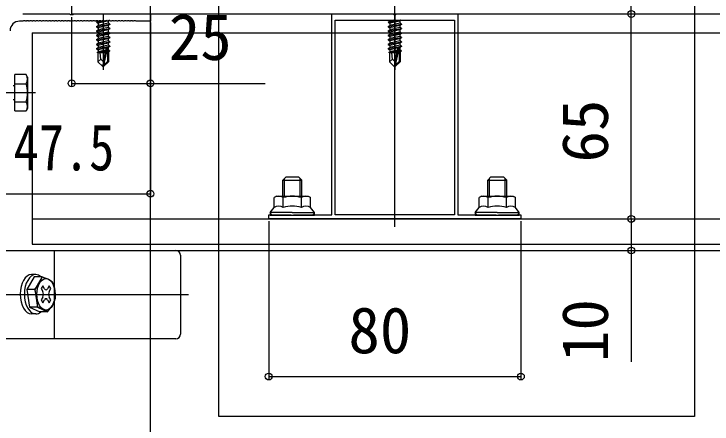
# Model space of a CAD drawing. Units: millimetres, scale not verified. Extents: x -875 to 875, y -1304 to 1297.
# Drawn here: x -357.8 to -136.4, y 192.3 to 322.3 of the extents above; entities that cross this region are included whole.
import ezdxf
from ezdxf.enums import TextEntityAlignment as Align

# ---------------------------------------------------------------- set-up
doc = ezdxf.new("R2010")
doc.units = ezdxf.units.MM
doc.header["$LTSCALE"] = 8
for name, color, linetype in [('0-3_YKK_11', 7, 'Continuous'), ('0-5_YKK_12', 2, 'Continuous'), ('0-6_YKK_13', 4, 'Continuous'), ('0-8_YKK_D', 6, 'Continuous')]:
    doc.layers.add(name, color=color, linetype=linetype)
doc.styles.add('ＭＳ ゴシック', font='')
doc.styles.get('ＭＳ ゴシック').set_extended_font_data('MS Gothic')

msp = doc.modelspace()

# ---------------------------------------------------------------- linework, layer by layer
at = {"layer": '0-3_YKK_11'}
for points in [[(-355, 322.317), (-340.17, 322.317), (-339.979, 322.174), (-339.02, 322.174), (-338.829, 322.317), (-314.5, 322.317), (-314.5, 320.017), (-319.041, 320.017), (-319.225, 320.137), (-319.775, 320.137), (-319.958, 320.017), (-320.041, 320.017), (-320.225, 320.137), (-320.775, 320.137), (-320.958, 320.017), (-321.041, 320.017), (-321.225, 320.137), (-321.775, 320.137), (-321.958, 320.017), (-322.041, 320.017), (-322.225, 320.137), (-322.775, 320.137), (-322.958, 320.017), (-323.041, 320.017), (-323.225, 320.137), (-323.775, 320.137), (-323.958, 320.017), (-324.041, 320.017), (-324.225, 320.137), (-324.775, 320.137), (-324.958, 320.017), (-325.041, 320.017), (-325.225, 320.137), (-325.775, 320.137), (-325.958, 320.017), (-326.041, 320.017), (-326.225, 320.137), (-326.775, 320.137), (-326.958, 320.017), (-327.041, 320.017)], [(-346.775, 320.137), (-346.958, 320.017), (-347.041, 320.017), (-347.225, 320.137), (-347.775, 320.137), (-347.958, 320.017), (-348.041, 320.017), (-348.225, 320.137), (-348.775, 320.137), (-348.958, 320.017), (-349.041, 320.017), (-349.225, 320.137), (-349.775, 320.137), (-349.958, 320.017), (-350.041, 320.017), (-350.225, 320.137), (-350.775, 320.137), (-350.958, 320.017), (-351.041, 320.017), (-351.225, 320.137), (-351.775, 320.137), (-351.958, 320.017), (-352.041, 320.017), (-352.225, 320.137), (-352.775, 320.137), (-352.958, 320.017), (-353.041, 320.017), (-353.225, 320.137), (-353.775, 320.137), (-353.958, 320.017), (-354.041, 320.017), (-354.225, 320.137), (-354.775, 320.137), (-354.958, 320.017), (-356, 320.017)], [(-336.958, 320.017), (-337.041, 320.017), (-337.225, 320.137), (-337.775, 320.137), (-337.958, 320.017), (-338.041, 320.017), (-338.225, 320.137), (-338.775, 320.137), (-338.958, 320.017), (-339.041, 320.017), (-339.225, 320.137), (-339.775, 320.137), (-339.958, 320.017), (-340.041, 320.017), (-340.225, 320.137), (-340.775, 320.137), (-340.958, 320.017), (-341.041, 320.017), (-341.225, 320.137), (-341.775, 320.137), (-341.958, 320.017), (-342.041, 320.017), (-342.225, 320.137), (-342.775, 320.137), (-342.958, 320.017), (-343.041, 320.017), (-343.225, 320.137), (-343.775, 320.137), (-343.958, 320.017), (-344.041, 320.017), (-344.225, 320.137), (-344.775, 320.137), (-344.958, 320.017), (-345.041, 320.017), (-345.225, 320.137), (-345.775, 320.137), (-345.958, 320.017), (-346.041, 320.017), (-346.225, 320.137), (-346.775, 320.137)], [(-327.041, 320.017), (-327.225, 320.137), (-327.775, 320.137), (-327.958, 320.017), (-328.041, 320.017), (-328.225, 320.137), (-328.775, 320.137), (-328.958, 320.017), (-329.041, 320.017), (-329.225, 320.137), (-329.775, 320.137), (-329.958, 320.017), (-330.041, 320.017), (-330.225, 320.137), (-330.775, 320.137), (-330.958, 320.017), (-331.041, 320.017), (-331.225, 320.137), (-331.775, 320.137), (-331.958, 320.017), (-332.041, 320.017), (-332.225, 320.137), (-332.775, 320.137), (-332.958, 320.017), (-333.041, 320.017), (-333.225, 320.137), (-333.775, 320.137), (-333.958, 320.017), (-334.041, 320.017), (-334.225, 320.137), (-334.775, 320.137), (-334.958, 320.017), (-335.041, 320.017), (-335.225, 320.137), (-335.775, 320.137), (-335.958, 320.017), (-336.041, 320.017), (-336.225, 320.137), (-336.775, 320.137), (-336.958, 320.017)]]:
    msp.add_lwpolyline(points, dxfattribs=at)
for points in [[(-197, 257.317), (-277, 257.317), (-277, 258.617), (-269.958, 258.617), (-269.775, 258.497), (-269.225, 258.497), (-269.041, 258.617), (-257, 258.617), (-257, 322.317), (-237.458, 322.317), (-237.275, 322.197), (-236.725, 322.197), (-236.541, 322.317), (-217, 322.317), (-217, 258.617), (-204.958, 258.617), (-204.775, 258.497), (-204.225, 258.497), (-204.041, 258.617), (-197, 258.617)], [(-255.9, 258.617), (-255.9, 320.317), (-218.1, 320.317), (-218.1, 258.617)]]:
    msp.add_lwpolyline(points, close=True, dxfattribs=at)
msp.add_arc((-356, 317.017), 3, 90.00001, 179.99999, dxfattribs=at)
at = {"layer": '0-5_YKK_12'}
for p, q in [((-314.5, 92.317), (-314.5, 979.3)), ((-237, 254.817), (-237, 324.817)), ((-329.5, 322.317), (-329.5, 304.617)), ((-352, 316.317), (-114.564, 316.317)), ((-352, 316.317), (-352, 249.317)), ((-351, 297.317), (-450, 297.317)), ((-352, 257.317), (-114.564, 257.317)), ((-352, 249.317), (-114.564, 249.317)), ((-362, 247.317), (-114.564, 247.317)), ((-364.5, 233.317), (-302.457, 233.317))]:
    msp.add_line(p, q, dxfattribs=at)
msp.add_lwpolyline([(-292.818, 391.15), (-141.911, 391.15), (-141.911, 194.698), (-292.818, 194.698)], close=True, dxfattribs=at)
at = {"layer": '0-6_YKK_13'}
for p, q in [((-339.5, 352.317), (-339.5, 322.317)), ((-339.5, 322.317), (-114.564, 322.317)), ((-237, 322.317), (-237, 304.617)), ((-329.178, 320.071), (-331.6, 319.667)), ((-331.6, 319.767), (-331.13, 320.038)), ((-331.6, 319.767), (-330.079, 320.021)), ((-331.6, 319.767), (-331.6, 319.667)), ((-331.6, 319.667), (-331.05, 319.35)), ((-331.6, 318.367), (-327.4, 319.067)), ((-327.4, 318.967), (-331.6, 318.267)), ((-328.078, 320.021), (-331.05, 319.35)), ((-327.95, 319.385), (-331.05, 318.685)), ((-331.05, 319.35), (-331.05, 318.685)), ((-329.832, 320.062), (-329.236, 320.161)), ((-328.279, 320.221), (-328.774, 320.138)), ((-328.685, 320.253), (-328.401, 320.3)), ((-327.95, 320.017), (-327.95, 319.385)), ((-327.4, 319.067), (-327.95, 319.385)), ((-327.486, 320.317), (-327.766, 320.156)), ((-327.4, 319.067), (-327.4, 318.967)), ((-235.2, 320.317), (-239.1, 319.667)), ((-239.1, 319.767), (-235.8, 320.317)), ((-239.1, 319.767), (-238.55, 320.085)), ((-239.1, 319.767), (-239.1, 319.667)), ((-239.1, 319.667), (-238.55, 319.35)), ((-239.1, 318.367), (-234.9, 319.067)), ((-234.9, 318.967), (-239.1, 318.267)), ((-237.52, 320.317), (-238.55, 320.085)), ((-238.55, 320.317), (-238.55, 320.085)), ((-235.45, 319.385), (-238.55, 318.685)), ((-238.55, 319.35), (-238.55, 318.685)), ((-235.45, 320.05), (-235.45, 319.385)), ((-234.9, 319.067), (-235.45, 319.385)), ((-234.9, 319.067), (-234.9, 318.967)), ((-331.6, 318.367), (-331.05, 318.685)), ((-331.6, 318.367), (-331.6, 318.267)), ((-331.6, 318.267), (-331.05, 317.95)), ((-331.6, 316.967), (-327.4, 317.667)), ((-327.4, 317.567), (-331.6, 316.867)), ((-331.6, 316.967), (-331.05, 317.285)), ((-331.6, 316.967), (-331.6, 316.867)), ((-331.6, 316.867), (-331.05, 316.55)), ((-327.95, 317.985), (-331.05, 317.285)), ((-331.05, 317.95), (-331.05, 317.285)), ((-327.95, 318.65), (-327.95, 317.985)), ((-327.4, 317.667), (-327.95, 317.985)), ((-327.95, 317.25), (-327.95, 316.585)), ((-327.4, 317.667), (-327.4, 317.567)), ((-239.1, 318.367), (-238.55, 318.685)), ((-239.1, 318.367), (-239.1, 318.267)), ((-239.1, 318.267), (-238.55, 317.95)), ((-239.1, 316.967), (-234.9, 317.667)), ((-234.9, 317.567), (-239.1, 316.867)), ((-239.1, 316.967), (-238.55, 317.285)), ((-239.1, 316.967), (-239.1, 316.867)), ((-239.1, 316.867), (-238.55, 316.55)), ((-235.45, 317.985), (-238.55, 317.285)), ((-238.55, 317.95), (-238.55, 317.285)), ((-235.45, 318.65), (-235.45, 317.985)), ((-234.9, 317.667), (-235.45, 317.985)), ((-235.45, 317.25), (-235.45, 316.585)), ((-234.9, 317.667), (-234.9, 317.567)), ((-331.6, 315.567), (-327.4, 316.267)), ((-327.4, 316.167), (-331.6, 315.467)), ((-331.6, 315.567), (-331.05, 315.885)), ((-331.6, 315.567), (-331.6, 315.467)), ((-331.6, 315.467), (-331.05, 315.15)), ((-331.6, 314.167), (-327.4, 314.867)), ((-327.4, 314.767), (-331.6, 314.067)), ((-331.6, 314.167), (-331.05, 314.485)), ((-327.95, 316.585), (-331.05, 315.885)), ((-331.05, 316.55), (-331.05, 315.885)), ((-327.95, 315.185), (-331.05, 314.485)), ((-331.05, 315.15), (-331.05, 314.485)), ((-327.4, 316.267), (-327.95, 316.585)), ((-327.95, 315.85), (-327.95, 315.185)), ((-327.4, 314.867), (-327.95, 315.185)), ((-327.95, 314.45), (-327.95, 313.785)), ((-327.4, 316.267), (-327.4, 316.167)), ((-327.4, 314.867), (-327.4, 314.767)), ((-239.1, 315.567), (-234.9, 316.267)), ((-234.9, 316.167), (-239.1, 315.467)), ((-239.1, 315.567), (-238.55, 315.885)), ((-239.1, 315.567), (-239.1, 315.467)), ((-239.1, 315.467), (-238.55, 315.15)), ((-239.1, 314.167), (-234.9, 314.867)), ((-234.9, 314.767), (-239.1, 314.067)), ((-239.1, 314.167), (-238.55, 314.485)), ((-235.45, 316.585), (-238.55, 315.885)), ((-238.55, 316.55), (-238.55, 315.885)), ((-235.45, 315.185), (-238.55, 314.485)), ((-238.55, 315.15), (-238.55, 314.485)), ((-234.9, 316.267), (-235.45, 316.585)), ((-235.45, 315.85), (-235.45, 315.185)), ((-234.9, 314.867), (-235.45, 315.185)), ((-235.45, 314.45), (-235.45, 313.785)), ((-234.9, 316.267), (-234.9, 316.167)), ((-234.9, 314.867), (-234.9, 314.767)), ((-331.6, 314.167), (-331.6, 314.067)), ((-331.6, 314.067), (-331.05, 313.75)), ((-331.6, 312.767), (-327.4, 313.467)), ((-327.4, 313.367), (-331.6, 312.667)), ((-331.6, 312.767), (-331.05, 313.085)), ((-331.6, 312.767), (-331.6, 312.667)), ((-331.6, 312.667), (-331.05, 312.35)), ((-327.95, 313.785), (-331.05, 313.085)), ((-331.05, 313.75), (-331.05, 313.085)), ((-327.95, 312.385), (-331.05, 311.685)), ((-331.05, 312.35), (-331.05, 311.685)), ((-327.4, 313.467), (-327.95, 313.785)), ((-327.95, 313.05), (-327.95, 312.385)), ((-327.4, 312.067), (-327.95, 312.385)), ((-327.4, 313.467), (-327.4, 313.367)), ((-239.1, 314.167), (-239.1, 314.067)), ((-239.1, 314.067), (-238.55, 313.75)), ((-239.1, 312.767), (-234.9, 313.467)), ((-234.9, 313.367), (-239.1, 312.667)), ((-239.1, 312.767), (-238.55, 313.085)), ((-239.1, 312.767), (-239.1, 312.667)), ((-239.1, 312.667), (-238.55, 312.35)), ((-235.45, 313.785), (-238.55, 313.085)), ((-238.55, 313.75), (-238.55, 313.085)), ((-235.45, 312.385), (-238.55, 311.685)), ((-238.55, 312.35), (-238.55, 311.685)), ((-234.9, 313.467), (-235.45, 313.785)), ((-235.45, 313.05), (-235.45, 312.385)), ((-234.9, 312.067), (-235.45, 312.385)), ((-234.9, 313.467), (-234.9, 313.367)), ((-331.6, 311.367), (-327.4, 312.067)), ((-328.46, 311.791), (-331.6, 311.267)), ((-331.6, 311.367), (-331.05, 311.685)), ((-331.6, 311.367), (-331.6, 311.267)), ((-331.6, 311.267), (-331.05, 310.95)), ((-328.821, 310.507), (-331.4, 310.083)), ((-331.4, 310.083), (-331.05, 310.285)), ((-331.2, 309.988), (-331.4, 310.083)), ((-331.2, 310.017), (-331.2, 307.167)), ((-328.923, 310.017), (-331.2, 310.017)), ((-328.616, 311.499), (-331.05, 310.95)), ((-331.05, 310.95), (-331.05, 310.285)), ((-328.761, 310.802), (-331.05, 310.285)), ((-328.882, 310.241), (-330.033, 310.017)), ((-328.59, 311.624), (-329.5, 307.239)), ((-328.168, 311.74), (-329.35, 306.042)), ((-328.921, 310.03), (-328.979, 310.017)), ((-327.4, 311.967), (-328.314, 311.815)), ((-327.95, 310.985), (-328.103, 310.95)), ((-328.1, 311.569), (-328.1, 307.292)), ((-327.5, 310.725), (-328.1, 310.626)), ((-327.5, 310.51), (-328.1, 310.393)), ((-327.8, 310.017), (-328.1, 310.017)), ((-327.95, 311.65), (-327.95, 310.985)), ((-327.5, 310.725), (-327.95, 310.985)), ((-327.8, 310.336), (-327.8, 307.167)), ((-327.5, 310.725), (-327.5, 310.51)), ((-327.4, 312.067), (-327.4, 311.967)), ((-239.1, 311.367), (-234.9, 312.067)), ((-235.96, 311.791), (-239.1, 311.267)), ((-239.1, 311.367), (-238.55, 311.685)), ((-239.1, 311.367), (-239.1, 311.267)), ((-239.1, 311.267), (-238.55, 310.95)), ((-236.321, 310.507), (-238.9, 310.083)), ((-238.9, 310.083), (-238.55, 310.285)), ((-238.7, 309.988), (-238.9, 310.083)), ((-238.7, 310.017), (-238.7, 307.167)), ((-236.423, 310.017), (-238.7, 310.017)), ((-236.116, 311.499), (-238.55, 310.95)), ((-238.55, 310.95), (-238.55, 310.285)), ((-236.261, 310.802), (-238.55, 310.285)), ((-236.382, 310.241), (-237.533, 310.017)), ((-236.09, 311.624), (-237, 307.239)), ((-235.668, 311.74), (-236.85, 306.042)), ((-236.421, 310.03), (-236.479, 310.017)), ((-234.9, 311.967), (-235.814, 311.815)), ((-235.45, 310.985), (-235.603, 310.95)), ((-235.6, 311.569), (-235.6, 307.292)), ((-235, 310.725), (-235.6, 310.626)), ((-235, 310.51), (-235.6, 310.393)), ((-235.3, 310.017), (-235.6, 310.017)), ((-235.45, 311.65), (-235.45, 310.985)), ((-235, 310.725), (-235.45, 310.985)), ((-235.3, 310.336), (-235.3, 307.167)), ((-235, 310.725), (-235, 310.51)), ((-234.9, 312.067), (-234.9, 311.967)), ((-330.242, 307.971), (-331.2, 307.167)), ((-237.742, 307.971), (-238.7, 307.167)), ((-329.65, 305.617), (-331.2, 307.167)), ((-329.5, 307.239), (-329.65, 305.617)), ((-329.65, 305.617), (-329.35, 305.617)), ((-329.5, 307.239), (-329.5, 305.617)), ((-328.1, 307.292), (-329.35, 306.042)), ((-329.35, 305.617), (-327.8, 307.167)), ((-329.35, 306.042), (-329.35, 305.617)), ((-327.8, 307.167), (-328.1, 307.292)), ((-237.15, 305.617), (-238.7, 307.167)), ((-237, 307.239), (-237.15, 305.617)), ((-237.15, 305.617), (-236.85, 305.617)), ((-237, 307.239), (-237, 305.617)), ((-235.6, 307.292), (-236.85, 306.042)), ((-236.85, 305.617), (-235.3, 307.167)), ((-236.85, 306.042), (-236.85, 305.617)), ((-235.3, 307.167), (-235.6, 307.292)), ((-353.93, 303.067), (-357.5, 303.067)), ((-357.5, 291.567), (-357.5, 303.067)), ((-353.5, 302.317), (-353.933, 303.067)), ((-353.5, 302.317), (-353.5, 292.317)), ((-357.5, 299.567), (-358, 299.567)), ((-357.5, 300.204), (-353.946, 300.204)), ((-357.5, 295.067), (-358, 295.067)), ((-357.5, 294.43), (-353.946, 294.43)), ((-353.5, 292.317), (-353.933, 291.567)), ((-357.5, 291.567), (-353.93, 291.567)), ((-271.96, 264.517), (-271.96, 270.157)), ((-267.04, 264.517), (-267.04, 270.157)), ((-206.966, 264.517), (-206.966, 270.157)), ((-202.046, 264.517), (-202.046, 270.157)), ((-272.5, 269.617), (-266.5, 269.617)), ((-207.506, 269.617), (-201.506, 269.617)), ((-274.5, 264.517), (-275.273, 264.071)), ((-275.273, 260.917), (-275.273, 264.071)), ((-274.5, 264.517), (-264.5, 264.517)), ((-272.386, 260.917), (-272.386, 264.071)), ((-266.613, 260.917), (-266.613, 264.071)), ((-264.5, 264.517), (-263.726, 264.071)), ((-263.726, 260.917), (-263.726, 264.071)), ((-209.506, 264.517), (-210.28, 264.071)), ((-210.28, 260.917), (-210.28, 264.071)), ((-209.506, 264.517), (-199.506, 264.517)), ((-207.393, 260.917), (-207.393, 264.071)), ((-201.62, 260.917), (-201.62, 264.071)), ((-199.506, 264.517), (-198.733, 264.071)), ((-198.733, 260.917), (-198.733, 264.071)), ((-276.5, 259.317), (-275.273, 260.917)), ((-276.5, 259.317), (-276.5, 258.517)), ((-269.5, 259.317), (-276.5, 259.317)), ((-269.5, 259.317), (-262.5, 259.317)), ((-262.5, 259.317), (-263.726, 260.917)), ((-262.5, 258.517), (-262.5, 259.317)), ((-211.506, 259.317), (-210.28, 260.917)), ((-211.506, 259.317), (-211.506, 258.517)), ((-204.506, 259.317), (-211.506, 259.317)), ((-204.506, 259.317), (-197.506, 259.317)), ((-197.506, 259.317), (-198.733, 260.917)), ((-197.506, 258.517), (-197.506, 259.317)), ((-276.5, 258.517), (-262.5, 258.517)), ((-211.506, 258.517), (-197.506, 258.517)), ((-362, 247.317), (-306.457, 247.317)), ((-344.916, 219.317), (-344.916, 247.317)), ((-304.957, 245.817), (-304.957, 220.817)), ((-350.884, 239.672), (-352.19, 239.672)), ((-351.338, 238.999), (-353.695, 234.916)), ((-351.338, 238.999), (-353.695, 234.916)), ((-348.845, 238.999), (-351.338, 238.999)), ((-348.845, 238.999), (-351.202, 234.916)), ((-353.695, 234.916), (-352.833, 229.339)), ((-351.202, 234.916), (-353.695, 234.916)), ((-351.202, 234.916), (-350.339, 229.339)), ((-348.651, 236.088), (-349.157, 235.211)), ((-349.157, 235.211), (-348.63, 234.299)), ((-348.124, 235.176), (-348.651, 236.088)), ((-346.585, 236.088), (-347.112, 235.176)), ((-346.605, 234.299), (-346.079, 235.211)), ((-346.079, 235.211), (-346.585, 236.088)), ((-348.63, 232.545), (-349.157, 231.633)), ((-346.079, 231.633), (-346.605, 232.545)), ((-349.157, 231.633), (-348.651, 230.756)), ((-348.651, 230.756), (-348.124, 231.668)), ((-347.112, 231.668), (-346.585, 230.756)), ((-346.585, 230.756), (-346.079, 231.633)), ((-352.833, 229.339), (-349.613, 227.845)), ((-350.339, 229.339), (-352.833, 229.339)), ((-350.339, 229.339), (-347.12, 227.845)), ((-350.884, 227.172), (-352.19, 227.172)), ((-347.12, 227.845), (-349.613, 227.845))]:
    msp.add_line(p, q, dxfattribs=at)
for points in [[(-327.4, 318.967), (-327.95, 318.65), (-331.05, 317.95)], [(-234.986, 320.317), (-235.45, 320.05), (-238.55, 319.35)], [(-234.9, 318.967), (-235.45, 318.65), (-238.55, 317.95)], [(-327.4, 317.567), (-327.95, 317.25), (-331.05, 316.55)], [(-234.9, 317.567), (-235.45, 317.25), (-238.55, 316.55)], [(-327.4, 316.167), (-327.95, 315.85), (-331.05, 315.15)], [(-327.4, 314.767), (-327.95, 314.45), (-331.05, 313.75)], [(-234.9, 316.167), (-235.45, 315.85), (-238.55, 315.15)], [(-234.9, 314.767), (-235.45, 314.45), (-238.55, 313.75)], [(-327.4, 313.367), (-327.95, 313.05), (-331.05, 312.35)], [(-234.9, 313.367), (-235.45, 313.05), (-238.55, 312.35)], [(-329.5, 307.239), (-330.242, 307.971), (-330.4, 310.017)], [(-327.4, 311.967), (-327.95, 311.65), (-328.104, 311.615)], [(-327.5, 310.51), (-327.95, 310.25), (-328.1, 310.216)], [(-237, 307.239), (-237.742, 307.971), (-237.9, 310.017)], [(-234.9, 311.967), (-235.45, 311.65), (-235.604, 311.615)], [(-235, 310.51), (-235.45, 310.25), (-235.6, 310.216)], [(-272.5, 264.517), (-272.5, 269.617), (-271.5, 270.617), (-267.5, 270.617)], [(-266.5, 264.517), (-266.5, 269.617), (-267.5, 270.617)], [(-207.506, 264.517), (-207.506, 269.617), (-206.506, 270.617), (-202.506, 270.617)], [(-201.506, 264.517), (-201.506, 269.617), (-202.506, 270.617)], [(-306.457, 219.317), (-362, 219.317), (-362, 247.317)], [(-347.12, 227.845), (-348.365, 228.592), (-350.339, 229.339), (-350.406, 232.128), (-351.202, 234.916), (-349.659, 236.957), (-348.845, 238.999)], [(-348.845, 238.999), (-346.871, 238.252), (-345.625, 237.504), (-344.829, 234.716), (-344.763, 231.928)], [(-347.12, 227.845), (-345.577, 229.886), (-344.763, 231.928)]]:
    msp.add_lwpolyline(points, dxfattribs=at)
for centre, radius, start, end in [((-328.348, 311.569), 0.248, 0, 167.19096), ((-235.848, 311.569), 0.248, 0, 167.19096), ((-356.055, 301.647), 2.556, 325.61575, 33.74822), ((-363.053, 297.317), 9.553, 342.41205, 17.58795), ((-356.055, 292.987), 2.556, 326.25178, 34.38425), ((-273.83, 261.961), 2.556, 55.61575, 124.38425), ((-269.5, 254.964), 9.553, 90, 107.58795), ((-269.5, 254.964), 9.553, 72.41205, 90), ((-265.169, 261.961), 2.556, 55.61575, 124.38425), ((-208.836, 261.961), 2.556, 55.61575, 124.38425), ((-204.506, 254.964), 9.553, 90, 107.58795), ((-204.506, 254.964), 9.553, 72.41205, 90), ((-200.176, 261.961), 2.556, 55.61575, 124.38425), ((-273.83, 258.808), 2.556, 55.61575, 124.38425), ((-269.5, 251.81), 9.553, 90, 107.58795), ((-269.5, 251.81), 9.553, 72.41205, 90), ((-265.169, 258.808), 2.556, 55.61575, 124.38425), ((-208.836, 258.808), 2.556, 55.61575, 124.38425), ((-204.506, 251.81), 9.553, 90, 107.58795), ((-204.506, 251.81), 9.553, 72.41205, 90), ((-200.176, 258.808), 2.556, 55.61575, 124.38425), ((-306.457, 245.817), 1.5, 0, 89.99998), ((-306.457, 220.817), 1.5, 270, 0)]:
    msp.add_arc(centre, radius, start, end, dxfattribs=at)
for centre, major_axis, ratio, start_param, end_param in [((-275, 259.317), (1.5, 0), 0.533333, 3.1415927, 4.712389), ((-264, 259.317), (-1.5, 0), 0.533333, 1.5707963, 3.1415927), ((-210.006, 259.317), (1.5, 0), 0.533333, 3.1415927, 4.712389), ((-199.006, 259.317), (-1.5, 0), 0.533333, 1.5707963, 3.1415927), ((-352.19, 233.422), (0, -6.25), 0.57735, 3.1415927, 6.2831853), ((-350.884, 233.422), (0, -6.25), 0.57735, 3.1415927, 6.2831853), ((-350.884, 233.422), (0, -6.25), 0.57735, 2.6731756, 3.1415927), ((-347.618, 236.052), (0, -1.24), 0.57735, 5.4977871, 7.0685835), ((-349.136, 233.422), (0, -1.24), 0.57735, 0.7853982, 2.3561945), ((-346.099, 233.422), (0, -1.24), 0.57735, 3.9269908, 5.4977871), ((-347.618, 230.791), (0, -1.24), 0.57735, 2.3561945, 3.9269908), ((-350.884, 233.422), (0, -6.25), 0.57735, 6.2831853, 6.7516024)]:
    msp.add_ellipse(centre, major_axis=major_axis, ratio=ratio, start_param=start_param, end_param=end_param, dxfattribs=at)
msp.add_ellipse((-347.618, 233.422), major_axis=(0, -5), ratio=0.57735, dxfattribs=at)
at = {"layer": '0-8_YKK_D'}
for p, q in [((-339.5, 321.317), (-339.5, 299.317)), ((-216.3, 322.317), (-161, 322.317)), ((-216.3, 322.317), (-161, 322.317)), ((-162, 257.317), (-162, 322.317)), ((-314.5, 319.617), (-314.5, 299.317)), ((-314.5, 319.317), (-314.5, 264.317)), ((-362, 265.317), (-314.5, 265.317)), ((-196.3, 257.317), (-161, 257.317)), ((-196.3, 257.317), (-161, 257.317)), ((-277, 256.617), (-277, 206.317)), ((-197, 256.617), (-197, 206.317)), ((-186.378, 247.317), (-161, 247.317)), ((-277, 207.317), (-197, 207.317))]:
    msp.add_line(p, q, dxfattribs=at)
for points in [[(-162, 322.317), (-162, 352.317), (-162, 389.208)], [(-339.5, 300.317), (-314.5, 300.317), (-278.063, 300.317)], [(-162, 257.317), (-162, 247.317), (-162, 212.017)]]:
    msp.add_lwpolyline(points, dxfattribs=at)
for centre in [(-162, 322.317), (-162, 322.317), (-339.5, 300.317), (-314.5, 300.317), (-314.5, 265.317), (-162, 257.317), (-162, 257.317), (-162, 247.317), (-277, 207.317), (-197, 207.317)]:
    msp.add_circle(centre, 1.075, dxfattribs=at)

# ---------------------------------------------------------------- texts
at = {"layer": '0-8_YKK_D', "style": 'ＭＳ ゴシック'}
for s, p in [('25', (-308.677, 303.317)), ('80', (-251.716, 210.317))]:
    msp.add_text(s, height=14.66, dxfattribs=at).set_placement(p, align=Align.BOTTOM_LEFT)
for s, p in [('65', (-165, 275.215)), ('10', (-165, 211.949))]:
    msp.add_text(s, height=14.66, rotation=90, dxfattribs=at).set_placement(p, align=Align.BOTTOM_LEFT)
at = {"layer": '0-8_YKK_D', "style": 'ＭＳ ゴシック', "width": 0.8}
msp.add_text('47.5', height=14.66, dxfattribs=at).set_placement((-357.886, 268.317), align=Align.BOTTOM_LEFT)

doc.saveas('drawing.dxf')
